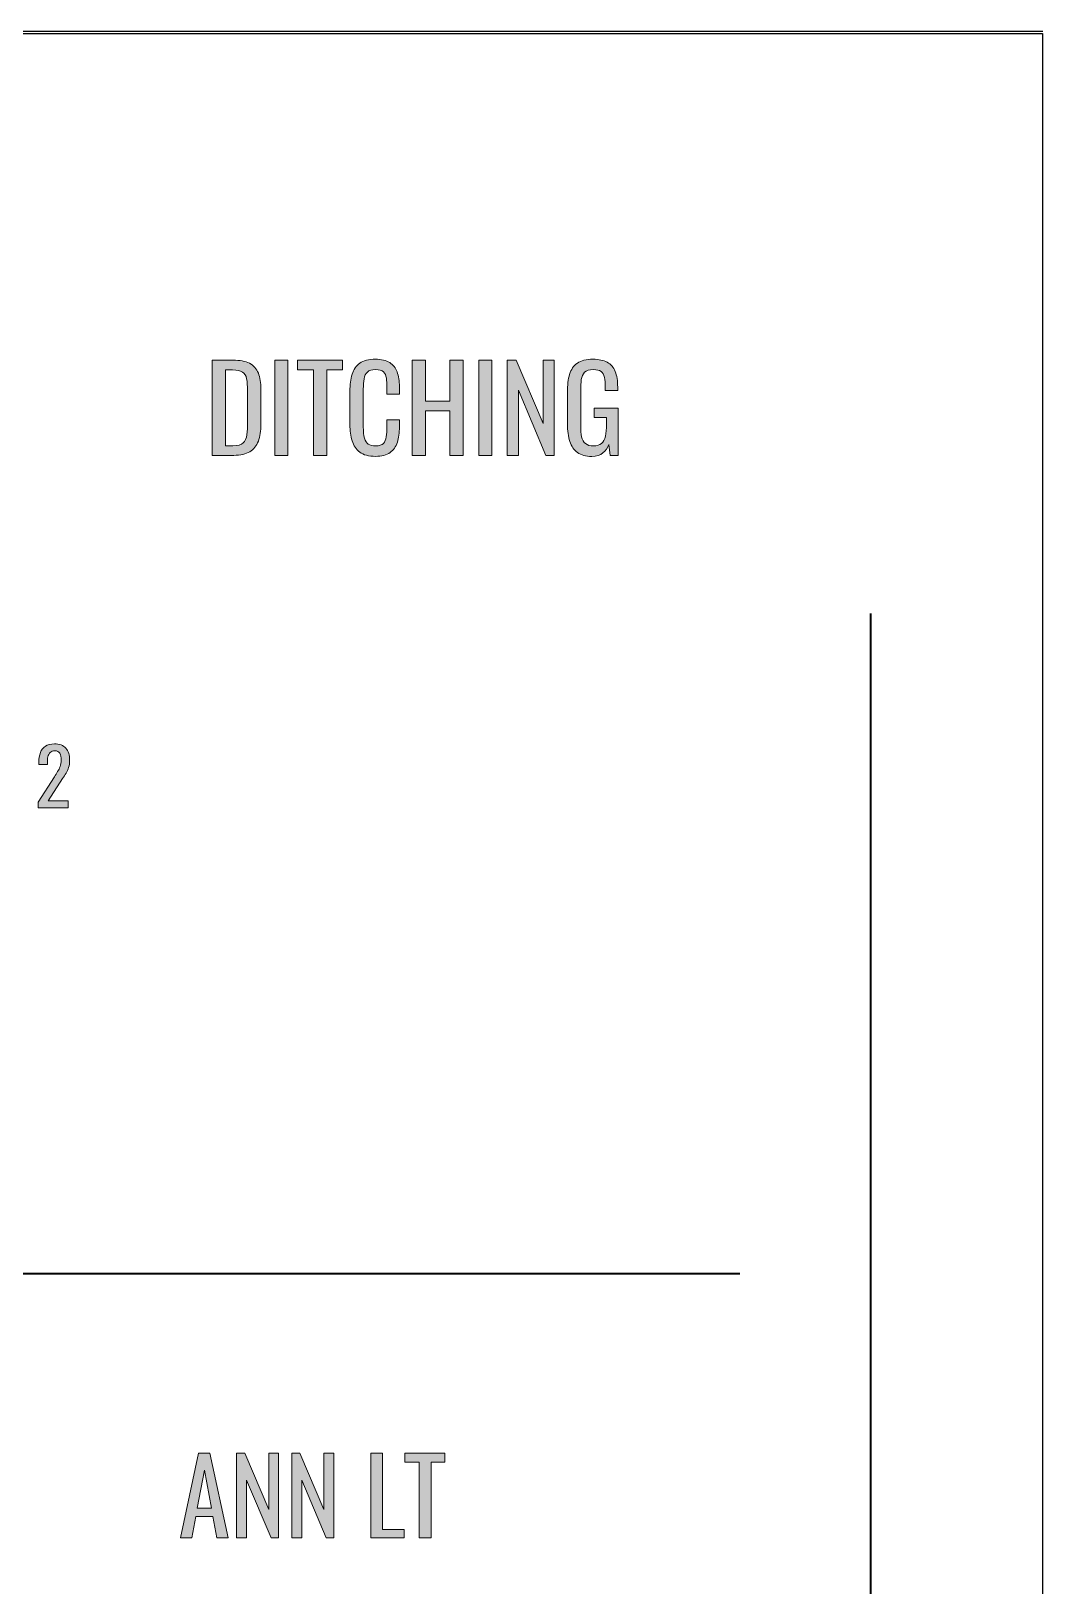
# Model space of a CAD drawing. Header units: inches. Extents: x 0 to 612, y 267 to 525.
# Drawn here: x 534.4 to 611.9, y 405.9 to 525 of the extents above; entities that cross this region are included whole.
import ezdxf

# ---------------------------------------------------------------- set-up
doc = ezdxf.new("R2010")
doc.units = ezdxf.units.IN
doc.header["$MEASUREMENT"] = 0
for name, color, linetype in [('LINES', 7, 'Continuous'), ('Luzes_Furos v34_0', 7, 'Continuous'), ('Luzes_Furos v34_Sketch13', 7, 'Continuous'), ('Luzes_Furos v34_Sketch3', 7, 'Continuous'), ('TEXT', 7, 'Continuous')]:
    doc.layers.add(name, color=color, linetype=linetype)

# ---------------------------------------------------------------- blocks, each defined once
blk = doc.blocks.new('block 11')
at = {"layer": 'Luzes_Furos v34_0', "color": 7, "lineweight": 25}
blk.add_lwpolyline([(0.12, 524.85), (611.85, 524.85)], dxfattribs=at)
blk = doc.blocks.new('block 25')
at = {"layer": 'Luzes_Furos v34_0', "color": 7, "lineweight": 25}
blk.add_lwpolyline([(611.85, 524.85), (611.85, 266.98)], dxfattribs=at)
blk = doc.blocks.new('block 82')
at = {"layer": 'Luzes_Furos v34_Sketch3', "color": 7, "lineweight": 25}
blk.add_lwpolyline([(0.12, 524.85), (611.85, 524.85)], dxfattribs=at)
blk = doc.blocks.new('block 94')
at = {"layer": 'Luzes_Furos v34_Sketch13', "color": 7, "lineweight": 25}
blk.add_lwpolyline([(611.85, 524.85), (611.85, 266.98)], dxfattribs=at)
blk = doc.blocks.new('block 99')
at = {"layer": 'Luzes_Furos v34_Sketch13', "color": 7, "lineweight": 25}
blk.add_lwpolyline([(0.15, 525.02), (611.88, 525.02)], dxfattribs=at)
blk = doc.blocks.new('block 141')
at = {"layer": 'TEXT'}
h = blk.add_hatch(color=7, dxfattribs=at)
h.dxf.hatch_style = 2
h.paths.add_polyline_path([(545.81, 409.62), (547.19, 416.1), (548.06, 416.1), (549.45, 409.62), (548.59, 409.62), (548.29, 411.25), (546.97, 411.25), (546.66, 409.62)])
h.paths.add_polyline_path([(547.09, 411.9), (548.17, 411.9), (547.63, 414.82)])
h = blk.add_hatch(color=7, dxfattribs=at)
h.dxf.hatch_style = 2
h.paths.add_polyline_path([(550.1, 409.62), (550.1, 416.1), (550.72, 416.1), (552.56, 411.79), (552.56, 416.1), (553.31, 416.1), (553.31, 409.62), (552.74, 409.62), (550.87, 414.04), (550.87, 409.62)])
h = blk.add_hatch(color=7, dxfattribs=at)
h.dxf.hatch_style = 2
h.paths.add_polyline_path([(554.33, 409.62), (554.33, 416.1), (554.94, 416.1), (556.78, 411.79), (556.78, 416.1), (557.54, 416.1), (557.54, 409.62), (556.96, 409.62), (555.09, 414.04), (555.09, 409.62)])
h = blk.add_hatch(color=7, dxfattribs=at)
h.dxf.hatch_style = 2
h.paths.add_polyline_path([(560.38, 409.62), (560.38, 416.1), (561.29, 416.1), (561.29, 410.26), (562.94, 410.26), (562.94, 409.62)])
h = blk.add_hatch(color=7, dxfattribs=at)
h.dxf.hatch_style = 2
h.paths.add_polyline_path([(564.09, 409.62), (564.09, 415.42), (563, 415.42), (563, 416.1), (566.06, 416.1), (566.06, 415.42), (565, 415.42), (565, 409.62)])
at = {"layer": 'TEXT', "lineweight": 0}
for points in [[(545.81, 409.62), (547.19, 416.1), (548.06, 416.1), (549.45, 409.62), (548.59, 409.62), (548.29, 411.25), (546.97, 411.25), (546.66, 409.62), (545.81, 409.62)], [(550.1, 409.62), (550.1, 416.1), (550.72, 416.1), (552.56, 411.79), (552.56, 416.1), (553.31, 416.1), (553.31, 409.62), (552.74, 409.62), (550.87, 414.04), (550.87, 409.62), (550.1, 409.62)], [(554.33, 409.62), (554.33, 416.1), (554.94, 416.1), (556.78, 411.79), (556.78, 416.1), (557.54, 416.1), (557.54, 409.62), (556.96, 409.62), (555.09, 414.04), (555.09, 409.62), (554.33, 409.62)], [(560.38, 409.62), (560.38, 416.1), (561.29, 416.1), (561.29, 410.26), (562.94, 410.26), (562.94, 409.62), (560.38, 409.62)], [(564.09, 409.62), (564.09, 415.42), (563, 415.42), (563, 416.1), (566.06, 416.1), (566.06, 415.42), (565, 415.42), (565, 409.62), (564.09, 409.62)], [(547.09, 411.9), (548.17, 411.9), (547.63, 414.82), (547.09, 411.9)]]:
    blk.add_lwpolyline(points, dxfattribs=at)
blk = doc.blocks.new('block 160')
at = {"layer": 'TEXT'}
h = blk.add_hatch(color=7, dxfattribs=at)
h.dxf.hatch_style = 2
edge = h.paths.add_edge_path()
edge.add_spline(control_points=[(534.9, 465.53), (534.9, 465.53), (534.9, 465.98), (534.9, 465.98), (534.9, 465.98), (536.14, 467.91), (536.14, 467.91), (536.23, 468.05), (536.31, 468.19), (536.39, 468.31), (536.47, 468.44), (536.53, 468.57), (536.58, 468.7), (536.63, 468.84), (536.66, 469), (536.66, 469.18), (536.66, 469.41), (536.62, 469.58), (536.55, 469.71), (536.48, 469.84), (536.35, 469.9), (536.17, 469.9), (536.02, 469.9), (535.9, 469.86), (535.82, 469.78), (535.73, 469.69), (535.68, 469.58), (535.64, 469.45), (535.61, 469.31), (535.6, 469.16), (535.6, 469.01), (535.6, 469.01), (535.6, 468.85), (535.6, 468.85), (535.6, 468.85), (534.95, 468.85), (534.95, 468.85), (534.95, 468.85), (534.95, 469.01), (534.95, 469.01), (534.95, 469.31), (534.99, 469.56), (535.07, 469.77), (535.15, 469.98), (535.27, 470.14), (535.45, 470.26), (535.62, 470.37), (535.85, 470.43), (536.14, 470.43), (536.53, 470.43), (536.83, 470.32), (537.02, 470.1), (537.21, 469.87), (537.31, 469.57), (537.31, 469.18), (537.31, 468.97), (537.28, 468.79), (537.23, 468.63), (537.18, 468.47), (537.12, 468.33), (537.04, 468.19), (536.96, 468.06), (536.87, 467.92), (536.77, 467.77), (536.77, 467.77), (535.66, 466.07), (535.66, 466.07), (535.66, 466.07), (537.19, 466.07), (537.19, 466.07), (537.19, 466.07), (537.19, 465.53), (537.19, 465.53), (537.19, 465.53), (534.9, 465.53), (534.9, 465.53)], knot_values=[0, 0, 0, 0, 1, 1, 1, 2, 2, 2, 3, 3, 3, 4, 4, 4, 5, 5, 5, 6, 6, 6, 7, 7, 7, 8, 8, 8, 9, 9, 9, 10, 10, 10, 11, 11, 11, 12, 12, 12, 13, 13, 13, 14, 14, 14, 15, 15, 15, 16, 16, 16, 17, 17, 17, 18, 18, 18, 19, 19, 19, 20, 20, 20, 21, 21, 21, 22, 22, 22, 23, 23, 23, 24, 24, 24, 25, 25, 25, 25], degree=3, periodic=0)
at = {"layer": 'TEXT', "lineweight": 0}
blk.add_open_spline([(534.9, 465.53), (534.9, 465.53), (534.9, 465.98), (534.9, 465.98), (534.9, 465.98), (536.14, 467.91), (536.14, 467.91), (536.23, 468.05), (536.31, 468.19), (536.39, 468.31), (536.47, 468.44), (536.53, 468.57), (536.58, 468.7), (536.63, 468.84), (536.66, 469), (536.66, 469.18), (536.66, 469.41), (536.62, 469.58), (536.55, 469.71), (536.48, 469.84), (536.35, 469.9), (536.17, 469.9), (536.02, 469.9), (535.9, 469.86), (535.82, 469.78), (535.73, 469.69), (535.68, 469.58), (535.64, 469.45), (535.61, 469.31), (535.6, 469.16), (535.6, 469.01), (535.6, 469.01), (535.6, 468.85), (535.6, 468.85), (535.6, 468.85), (534.95, 468.85), (534.95, 468.85), (534.95, 468.85), (534.95, 469.01), (534.95, 469.01), (534.95, 469.31), (534.99, 469.56), (535.07, 469.77), (535.15, 469.98), (535.27, 470.14), (535.45, 470.26), (535.62, 470.37), (535.85, 470.43), (536.14, 470.43), (536.53, 470.43), (536.83, 470.32), (537.02, 470.1), (537.21, 469.87), (537.31, 469.57), (537.31, 469.18), (537.31, 468.97), (537.28, 468.79), (537.23, 468.63), (537.18, 468.47), (537.12, 468.33), (537.04, 468.19), (536.96, 468.06), (536.87, 467.92), (536.77, 467.77), (536.77, 467.77), (535.66, 466.07), (535.66, 466.07), (535.66, 466.07), (537.19, 466.07), (537.19, 466.07), (537.19, 466.07), (537.19, 465.53), (537.19, 465.53), (537.19, 465.53), (534.9, 465.53), (534.9, 465.53)], degree=3, knots=[0, 0, 0, 0, 1, 1, 1, 2, 2, 2, 3, 3, 3, 4, 4, 4, 5, 5, 5, 6, 6, 6, 7, 7, 7, 8, 8, 8, 9, 9, 9, 10, 10, 10, 11, 11, 11, 12, 12, 12, 13, 13, 13, 14, 14, 14, 15, 15, 15, 16, 16, 16, 17, 17, 17, 18, 18, 18, 19, 19, 19, 20, 20, 20, 21, 21, 21, 22, 22, 22, 23, 23, 23, 24, 24, 24, 25, 25, 25, 25], dxfattribs=at)
blk = doc.blocks.new('block 163')
at = {"layer": 'TEXT'}
h = blk.add_hatch(color=7, dxfattribs=at)
h.dxf.hatch_style = 2
edge = h.paths.add_edge_path()
edge.add_spline(control_points=[(548.22, 492.53), (548.22, 492.53), (548.22, 499.82), (548.22, 499.82), (548.22, 499.82), (549.81, 499.82), (549.81, 499.82), (550.35, 499.82), (550.78, 499.74), (551.09, 499.58), (551.41, 499.41), (551.63, 499.16), (551.77, 498.83), (551.9, 498.5), (551.97, 498.09), (551.97, 497.6), (551.97, 497.6), (551.97, 494.92), (551.97, 494.92), (551.97, 494.4), (551.9, 493.97), (551.77, 493.61), (551.63, 493.26), (551.41, 492.99), (551.11, 492.81), (550.81, 492.63), (550.4, 492.53), (549.89, 492.53), (549.89, 492.53), (548.22, 492.53), (548.22, 492.53)], knot_values=[0, 0, 0, 0, 1, 1, 1, 2, 2, 2, 3, 3, 3, 4, 4, 4, 5, 5, 5, 6, 6, 6, 7, 7, 7, 8, 8, 8, 9, 9, 9, 10, 10, 10, 10], degree=3, periodic=0)
edge = h.paths.add_edge_path()
edge.add_spline(control_points=[(549.24, 493.26), (549.24, 493.26), (549.82, 493.26), (549.82, 493.26), (550.19, 493.26), (550.45, 493.34), (550.61, 493.48), (550.76, 493.62), (550.86, 493.83), (550.89, 494.11), (550.93, 494.39), (550.94, 494.72), (550.94, 495.11), (550.94, 495.11), (550.94, 497.48), (550.94, 497.48), (550.94, 497.85), (550.92, 498.16), (550.87, 498.39), (550.82, 498.63), (550.72, 498.8), (550.55, 498.91), (550.39, 499.01), (550.14, 499.07), (549.79, 499.07), (549.79, 499.07), (549.24, 499.07), (549.24, 499.07), (549.24, 499.07), (549.24, 493.26), (549.24, 493.26)], knot_values=[0, 0, 0, 0, 1, 1, 1, 2, 2, 2, 3, 3, 3, 4, 4, 4, 5, 5, 5, 6, 6, 6, 7, 7, 7, 8, 8, 8, 9, 9, 9, 10, 10, 10, 10], degree=3, periodic=0)
h = blk.add_hatch(color=7, dxfattribs=at)
h.dxf.hatch_style = 2
h.paths.add_polyline_path([(553.02, 492.53), (553.02, 499.82), (554.02, 499.82), (554.02, 492.53)])
h = blk.add_hatch(color=7, dxfattribs=at)
h.dxf.hatch_style = 2
h.paths.add_polyline_path([(556, 492.53), (556, 499.07), (554.77, 499.07), (554.77, 499.82), (558.21, 499.82), (558.21, 499.07), (557.02, 499.07), (557.02, 492.53)])
h = blk.add_hatch(color=7, dxfattribs=at)
h.dxf.hatch_style = 2
edge = h.paths.add_edge_path()
edge.add_spline(control_points=[(560.74, 492.45), (560.23, 492.45), (559.83, 492.56), (559.54, 492.78), (559.26, 492.99), (559.06, 493.28), (558.95, 493.65), (558.84, 494.02), (558.78, 494.42), (558.78, 494.87), (558.78, 494.87), (558.78, 497.45), (558.78, 497.45), (558.78, 497.94), (558.84, 498.37), (558.95, 498.74), (559.06, 499.1), (559.26, 499.39), (559.54, 499.59), (559.83, 499.79), (560.23, 499.89), (560.74, 499.89), (561.2, 499.89), (561.56, 499.8), (561.83, 499.64), (562.09, 499.47), (562.29, 499.23), (562.4, 498.92), (562.52, 498.6), (562.58, 498.23), (562.58, 497.79), (562.58, 497.79), (562.58, 497.21), (562.58, 497.21), (562.58, 497.21), (561.62, 497.21), (561.62, 497.21), (561.62, 497.21), (561.62, 497.73), (561.62, 497.73), (561.62, 498), (561.6, 498.24), (561.58, 498.44), (561.55, 498.65), (561.47, 498.81), (561.35, 498.92), (561.23, 499.04), (561.03, 499.1), (560.75, 499.1), (560.46, 499.1), (560.25, 499.03), (560.12, 498.91), (559.99, 498.79), (559.9, 498.61), (559.87, 498.39), (559.83, 498.16), (559.81, 497.9), (559.81, 497.6), (559.81, 497.6), (559.81, 494.71), (559.81, 494.71), (559.81, 494.35), (559.84, 494.06), (559.9, 493.84), (559.96, 493.63), (560.06, 493.48), (560.19, 493.39), (560.33, 493.3), (560.52, 493.25), (560.75, 493.25), (561.03, 493.25), (561.23, 493.32), (561.35, 493.44), (561.47, 493.56), (561.54, 493.73), (561.57, 493.95), (561.6, 494.16), (561.62, 494.42), (561.62, 494.7), (561.62, 494.7), (561.62, 495.24), (561.62, 495.24), (561.62, 495.24), (562.58, 495.24), (562.58, 495.24), (562.58, 495.24), (562.58, 494.7), (562.58, 494.7), (562.58, 494.26), (562.52, 493.87), (562.42, 493.53), (562.31, 493.19), (562.12, 492.93), (561.86, 492.74), (561.59, 492.55), (561.22, 492.45), (560.74, 492.45)], knot_values=[0, 0, 0, 0, 1, 1, 1, 2, 2, 2, 3, 3, 3, 4, 4, 4, 5, 5, 5, 6, 6, 6, 7, 7, 7, 8, 8, 8, 9, 9, 9, 10, 10, 10, 11, 11, 11, 12, 12, 12, 13, 13, 13, 14, 14, 14, 15, 15, 15, 16, 16, 16, 17, 17, 17, 18, 18, 18, 19, 19, 19, 20, 20, 20, 21, 21, 21, 22, 22, 22, 23, 23, 23, 24, 24, 24, 25, 25, 25, 26, 26, 26, 27, 27, 27, 28, 28, 28, 29, 29, 29, 30, 30, 30, 31, 31, 31, 32, 32, 32, 32], degree=3, periodic=0)
h = blk.add_hatch(color=7, dxfattribs=at)
h.dxf.hatch_style = 2
h.paths.add_polyline_path([(563.55, 492.53), (563.55, 499.82), (564.57, 499.82), (564.57, 496.67), (566.44, 496.67), (566.44, 499.82), (567.46, 499.82), (567.46, 492.53), (566.44, 492.53), (566.44, 495.95), (564.57, 495.95), (564.57, 492.53)])
h = blk.add_hatch(color=7, dxfattribs=at)
h.dxf.hatch_style = 2
h.paths.add_polyline_path([(568.65, 492.53), (568.65, 499.82), (569.65, 499.82), (569.65, 492.53)])
h = blk.add_hatch(color=7, dxfattribs=at)
h.dxf.hatch_style = 2
h.paths.add_polyline_path([(570.83, 492.53), (570.83, 499.82), (571.52, 499.82), (573.59, 494.98), (573.59, 499.82), (574.44, 499.82), (574.44, 492.53), (573.79, 492.53), (571.7, 497.51), (571.7, 492.53)])
h = blk.add_hatch(color=7, dxfattribs=at)
h.dxf.hatch_style = 2
edge = h.paths.add_edge_path()
edge.add_spline(control_points=[(577.32, 492.44), (576.86, 492.44), (576.5, 492.54), (576.23, 492.74), (575.95, 492.93), (575.76, 493.22), (575.63, 493.59), (575.51, 493.96), (575.45, 494.41), (575.45, 494.93), (575.45, 494.93), (575.45, 497.37), (575.45, 497.37), (575.45, 497.9), (575.5, 498.36), (575.62, 498.73), (575.73, 499.11), (575.92, 499.39), (576.21, 499.59), (576.49, 499.79), (576.89, 499.89), (577.4, 499.89), (577.86, 499.89), (578.22, 499.81), (578.5, 499.66), (578.78, 499.51), (578.99, 499.27), (579.11, 498.96), (579.24, 498.64), (579.3, 498.24), (579.3, 497.76), (579.3, 497.76), (579.3, 497.49), (579.3, 497.49), (579.3, 497.49), (578.35, 497.49), (578.35, 497.49), (578.35, 497.49), (578.35, 497.72), (578.35, 497.72), (578.35, 498.04), (578.33, 498.3), (578.28, 498.5), (578.24, 498.7), (578.16, 498.85), (578.03, 498.95), (577.9, 499.05), (577.7, 499.1), (577.42, 499.1), (577.12, 499.1), (576.9, 499.03), (576.77, 498.89), (576.63, 498.75), (576.55, 498.56), (576.51, 498.33), (576.48, 498.09), (576.47, 497.82), (576.47, 497.52), (576.47, 497.52), (576.47, 494.82), (576.47, 494.82), (576.47, 494.47), (576.49, 494.18), (576.54, 493.95), (576.59, 493.71), (576.69, 493.54), (576.83, 493.43), (576.98, 493.31), (577.18, 493.25), (577.45, 493.25), (577.71, 493.25), (577.91, 493.32), (578.06, 493.44), (578.2, 493.57), (578.3, 493.76), (578.36, 494), (578.41, 494.25), (578.44, 494.55), (578.44, 494.92), (578.44, 494.92), (578.44, 495.42), (578.44, 495.42), (578.44, 495.42), (577.51, 495.42), (577.51, 495.42), (577.51, 495.42), (577.51, 496.14), (577.51, 496.14), (577.51, 496.14), (579.35, 496.14), (579.35, 496.14), (579.35, 496.14), (579.35, 492.53), (579.35, 492.53), (579.35, 492.53), (578.72, 492.53), (578.72, 492.53), (578.72, 492.53), (578.62, 493.37), (578.62, 493.37), (578.52, 493.1), (578.37, 492.88), (578.17, 492.71), (577.96, 492.53), (577.68, 492.44), (577.32, 492.44)], knot_values=[0, 0, 0, 0, 1, 1, 1, 2, 2, 2, 3, 3, 3, 4, 4, 4, 5, 5, 5, 6, 6, 6, 7, 7, 7, 8, 8, 8, 9, 9, 9, 10, 10, 10, 11, 11, 11, 12, 12, 12, 13, 13, 13, 14, 14, 14, 15, 15, 15, 16, 16, 16, 17, 17, 17, 18, 18, 18, 19, 19, 19, 20, 20, 20, 21, 21, 21, 22, 22, 22, 23, 23, 23, 24, 24, 24, 25, 25, 25, 26, 26, 26, 27, 27, 27, 28, 28, 28, 29, 29, 29, 30, 30, 30, 31, 31, 31, 32, 32, 32, 33, 33, 33, 34, 34, 34, 35, 35, 35, 35], degree=3, periodic=0)
at = {"layer": 'TEXT', "lineweight": 0}
for points in [[(553.02, 492.53), (553.02, 499.82), (554.02, 499.82), (554.02, 492.53), (553.02, 492.53)], [(556, 492.53), (556, 499.07), (554.77, 499.07), (554.77, 499.82), (558.21, 499.82), (558.21, 499.07), (557.02, 499.07), (557.02, 492.53), (556, 492.53)], [(563.55, 492.53), (563.55, 499.82), (564.57, 499.82), (564.57, 496.67), (566.44, 496.67), (566.44, 499.82), (567.46, 499.82), (567.46, 492.53), (566.44, 492.53), (566.44, 495.95), (564.57, 495.95), (564.57, 492.53), (563.55, 492.53)], [(568.65, 492.53), (568.65, 499.82), (569.65, 499.82), (569.65, 492.53), (568.65, 492.53)], [(570.83, 492.53), (570.83, 499.82), (571.52, 499.82), (573.59, 494.98), (573.59, 499.82), (574.44, 499.82), (574.44, 492.53), (573.79, 492.53), (571.7, 497.51), (571.7, 492.53), (570.83, 492.53)]]:
    blk.add_lwpolyline(points, dxfattribs=at)
for points, knots in [([(548.22, 492.53), (548.22, 492.53), (548.22, 499.82), (548.22, 499.82), (548.22, 499.82), (549.81, 499.82), (549.81, 499.82), (550.35, 499.82), (550.78, 499.74), (551.09, 499.58), (551.41, 499.41), (551.63, 499.16), (551.77, 498.83), (551.9, 498.5), (551.97, 498.09), (551.97, 497.6), (551.97, 497.6), (551.97, 494.92), (551.97, 494.92), (551.97, 494.4), (551.9, 493.97), (551.77, 493.61), (551.63, 493.26), (551.41, 492.99), (551.11, 492.81), (550.81, 492.63), (550.4, 492.53), (549.89, 492.53), (549.89, 492.53), (548.22, 492.53), (548.22, 492.53)], [0, 0, 0, 0, 1, 1, 1, 2, 2, 2, 3, 3, 3, 4, 4, 4, 5, 5, 5, 6, 6, 6, 7, 7, 7, 8, 8, 8, 9, 9, 9, 10, 10, 10, 10]), ([(549.24, 493.26), (549.24, 493.26), (549.82, 493.26), (549.82, 493.26), (550.19, 493.26), (550.45, 493.34), (550.61, 493.48), (550.76, 493.62), (550.86, 493.83), (550.89, 494.11), (550.93, 494.39), (550.94, 494.72), (550.94, 495.11), (550.94, 495.11), (550.94, 497.48), (550.94, 497.48), (550.94, 497.85), (550.92, 498.16), (550.87, 498.39), (550.82, 498.63), (550.72, 498.8), (550.55, 498.91), (550.39, 499.01), (550.14, 499.07), (549.79, 499.07), (549.79, 499.07), (549.24, 499.07), (549.24, 499.07), (549.24, 499.07), (549.24, 493.26), (549.24, 493.26)], [0, 0, 0, 0, 1, 1, 1, 2, 2, 2, 3, 3, 3, 4, 4, 4, 5, 5, 5, 6, 6, 6, 7, 7, 7, 8, 8, 8, 9, 9, 9, 10, 10, 10, 10]), ([(560.74, 492.45), (560.23, 492.45), (559.83, 492.56), (559.54, 492.78), (559.26, 492.99), (559.06, 493.28), (558.95, 493.65), (558.84, 494.02), (558.78, 494.42), (558.78, 494.87), (558.78, 494.87), (558.78, 497.45), (558.78, 497.45), (558.78, 497.94), (558.84, 498.37), (558.95, 498.74), (559.06, 499.1), (559.26, 499.39), (559.54, 499.59), (559.83, 499.79), (560.23, 499.89), (560.74, 499.89), (561.2, 499.89), (561.56, 499.8), (561.83, 499.64), (562.09, 499.47), (562.29, 499.23), (562.4, 498.92), (562.52, 498.6), (562.58, 498.23), (562.58, 497.79), (562.58, 497.79), (562.58, 497.21), (562.58, 497.21), (562.58, 497.21), (561.62, 497.21), (561.62, 497.21), (561.62, 497.21), (561.62, 497.73), (561.62, 497.73), (561.62, 498), (561.6, 498.24), (561.58, 498.44), (561.55, 498.65), (561.47, 498.81), (561.35, 498.92), (561.23, 499.04), (561.03, 499.1), (560.75, 499.1), (560.46, 499.1), (560.25, 499.03), (560.12, 498.91), (559.99, 498.79), (559.9, 498.61), (559.87, 498.39), (559.83, 498.16), (559.81, 497.9), (559.81, 497.6), (559.81, 497.6), (559.81, 494.71), (559.81, 494.71), (559.81, 494.35), (559.84, 494.06), (559.9, 493.84), (559.96, 493.63), (560.06, 493.48), (560.19, 493.39), (560.33, 493.3), (560.52, 493.25), (560.75, 493.25), (561.03, 493.25), (561.23, 493.32), (561.35, 493.44), (561.47, 493.56), (561.54, 493.73), (561.57, 493.95), (561.6, 494.16), (561.62, 494.42), (561.62, 494.7), (561.62, 494.7), (561.62, 495.24), (561.62, 495.24), (561.62, 495.24), (562.58, 495.24), (562.58, 495.24), (562.58, 495.24), (562.58, 494.7), (562.58, 494.7), (562.58, 494.26), (562.52, 493.87), (562.42, 493.53), (562.31, 493.19), (562.12, 492.93), (561.86, 492.74), (561.59, 492.55), (561.22, 492.45), (560.74, 492.45)], [0, 0, 0, 0, 1, 1, 1, 2, 2, 2, 3, 3, 3, 4, 4, 4, 5, 5, 5, 6, 6, 6, 7, 7, 7, 8, 8, 8, 9, 9, 9, 10, 10, 10, 11, 11, 11, 12, 12, 12, 13, 13, 13, 14, 14, 14, 15, 15, 15, 16, 16, 16, 17, 17, 17, 18, 18, 18, 19, 19, 19, 20, 20, 20, 21, 21, 21, 22, 22, 22, 23, 23, 23, 24, 24, 24, 25, 25, 25, 26, 26, 26, 27, 27, 27, 28, 28, 28, 29, 29, 29, 30, 30, 30, 31, 31, 31, 32, 32, 32, 32]), ([(577.32, 492.44), (576.86, 492.44), (576.5, 492.54), (576.23, 492.74), (575.95, 492.93), (575.76, 493.22), (575.63, 493.59), (575.51, 493.96), (575.45, 494.41), (575.45, 494.93), (575.45, 494.93), (575.45, 497.37), (575.45, 497.37), (575.45, 497.9), (575.5, 498.36), (575.62, 498.73), (575.73, 499.11), (575.92, 499.39), (576.21, 499.59), (576.49, 499.79), (576.89, 499.89), (577.4, 499.89), (577.86, 499.89), (578.22, 499.81), (578.5, 499.66), (578.78, 499.51), (578.99, 499.27), (579.11, 498.96), (579.24, 498.64), (579.3, 498.24), (579.3, 497.76), (579.3, 497.76), (579.3, 497.49), (579.3, 497.49), (579.3, 497.49), (578.35, 497.49), (578.35, 497.49), (578.35, 497.49), (578.35, 497.72), (578.35, 497.72), (578.35, 498.04), (578.33, 498.3), (578.28, 498.5), (578.24, 498.7), (578.16, 498.85), (578.03, 498.95), (577.9, 499.05), (577.7, 499.1), (577.42, 499.1), (577.12, 499.1), (576.9, 499.03), (576.77, 498.89), (576.63, 498.75), (576.55, 498.56), (576.51, 498.33), (576.48, 498.09), (576.47, 497.82), (576.47, 497.52), (576.47, 497.52), (576.47, 494.82), (576.47, 494.82), (576.47, 494.47), (576.49, 494.18), (576.54, 493.95), (576.59, 493.71), (576.69, 493.54), (576.83, 493.43), (576.98, 493.31), (577.18, 493.25), (577.45, 493.25), (577.71, 493.25), (577.91, 493.32), (578.06, 493.44), (578.2, 493.57), (578.3, 493.76), (578.36, 494), (578.41, 494.25), (578.44, 494.55), (578.44, 494.92), (578.44, 494.92), (578.44, 495.42), (578.44, 495.42), (578.44, 495.42), (577.51, 495.42), (577.51, 495.42), (577.51, 495.42), (577.51, 496.14), (577.51, 496.14), (577.51, 496.14), (579.35, 496.14), (579.35, 496.14), (579.35, 496.14), (579.35, 492.53), (579.35, 492.53), (579.35, 492.53), (578.72, 492.53), (578.72, 492.53), (578.72, 492.53), (578.62, 493.37), (578.62, 493.37), (578.52, 493.1), (578.37, 492.88), (578.17, 492.71), (577.96, 492.53), (577.68, 492.44), (577.32, 492.44)], [0, 0, 0, 0, 1, 1, 1, 2, 2, 2, 3, 3, 3, 4, 4, 4, 5, 5, 5, 6, 6, 6, 7, 7, 7, 8, 8, 8, 9, 9, 9, 10, 10, 10, 11, 11, 11, 12, 12, 12, 13, 13, 13, 14, 14, 14, 15, 15, 15, 16, 16, 16, 17, 17, 17, 18, 18, 18, 19, 19, 19, 20, 20, 20, 21, 21, 21, 22, 22, 22, 23, 23, 23, 24, 24, 24, 25, 25, 25, 26, 26, 26, 27, 27, 27, 28, 28, 28, 29, 29, 29, 30, 30, 30, 31, 31, 31, 32, 32, 32, 33, 33, 33, 34, 34, 34, 35, 35, 35, 35])]:
    blk.add_open_spline(points, degree=3, knots=knots, dxfattribs=at)

msp = doc.modelspace()

# ---------------------------------------------------------------- linework, layer by layer
at = {"layer": 'LINES', "color": 7, "lineweight": 35}
for points in [[(598.67, 480.41), (598.67, 317.16)], [(19.13, 429.88), (588.67, 429.88)]]:
    msp.add_lwpolyline(points, dxfattribs=at)

# ---------------------------------------------------------------- block references
at = {"layer": 'Luzes_Furos v34_0'}
for name in ['block 11', 'block 25']:
    msp.add_blockref(name, (0, 0), dxfattribs=at)
at = {"layer": 'Luzes_Furos v34_Sketch13'}
for name in ['block 99', 'block 94']:
    msp.add_blockref(name, (0, 0), dxfattribs=at)
at = {"layer": 'Luzes_Furos v34_Sketch3'}
msp.add_blockref('block 82', (0, 0), dxfattribs=at)
at = {"layer": 'TEXT'}
for name in ['block 163', 'block 160', 'block 141']:
    msp.add_blockref(name, (0, 0), dxfattribs=at)

doc.saveas('drawing.dxf')
